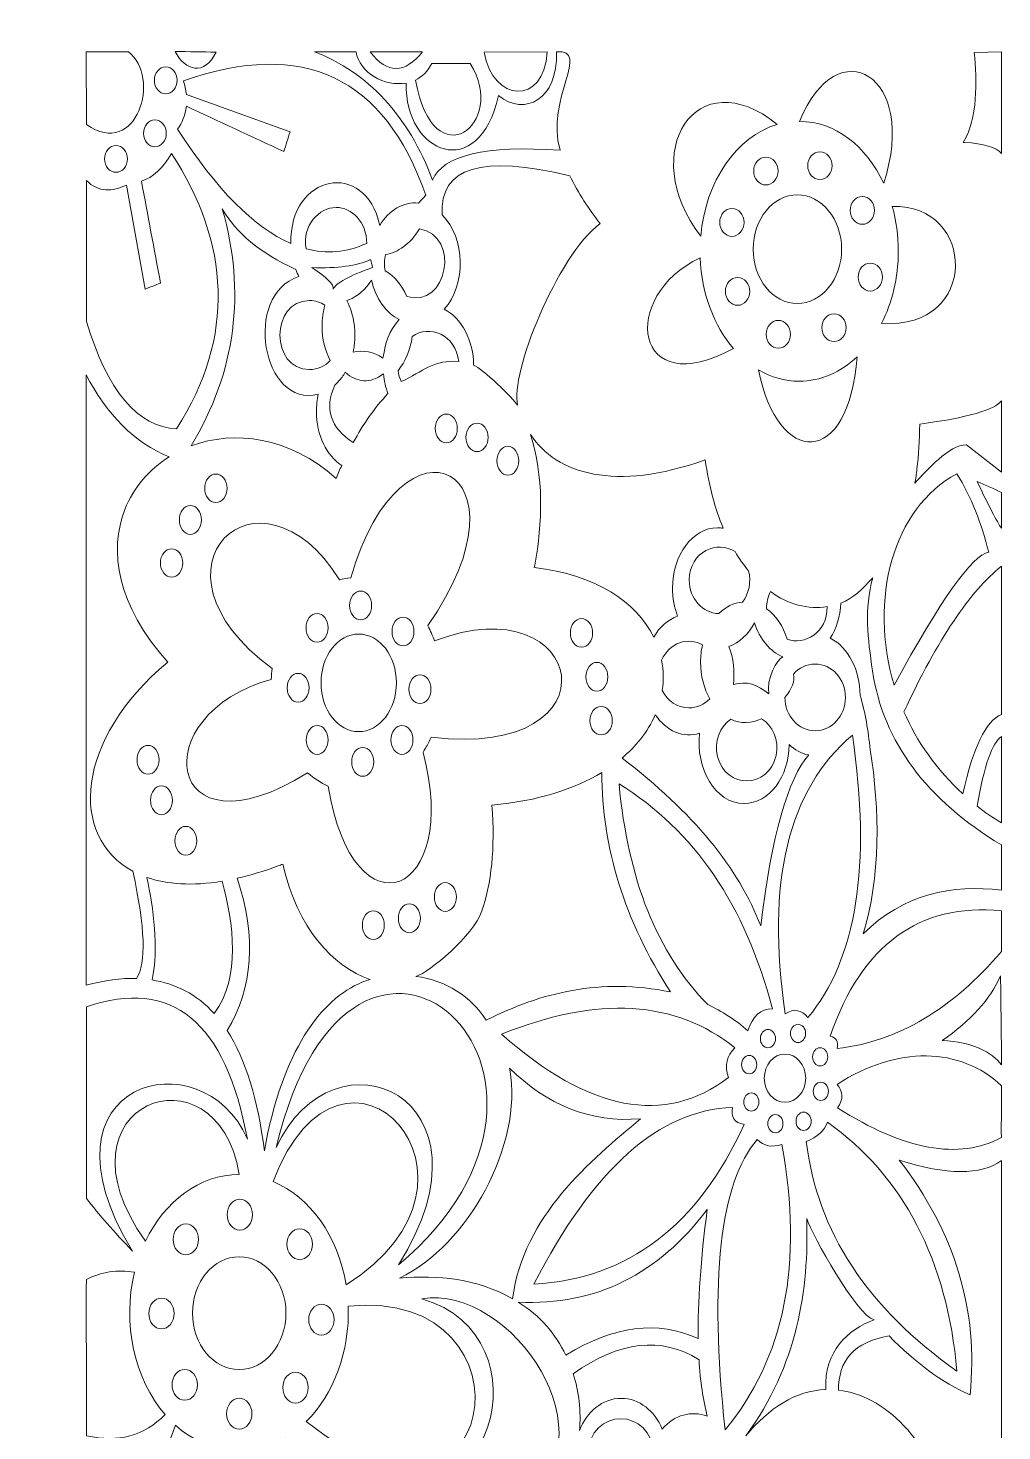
# Model space of a CAD drawing. Header units: centimetres. Extents: x -69 to 20, y -245 to -24.
# Drawn here: x -69.3 to 20.3, y -153.1 to -24.1 of the extents above; entities that cross this region are included whole.
import ezdxf

# ---------------------------------------------------------------- set-up
doc = ezdxf.new("R2010")
doc.units = ezdxf.units.CM
doc.header["$MEASUREMENT"] = 0
doc.layers.add('layer 1', color=7, linetype='Continuous')

msp = doc.modelspace()

# ---------------------------------------------------------------- linework, layer by layer
at = {"layer": 'layer 1', "color": 242, "lineweight": 9}
for centre, major_axis, ratio in [((-56.61058, -28.91198), (0, 1.23497), 0.84887892), ((-57.61128, -33.79011), (0, 1.23497), 0.84887892), ((-61.18517, -36.13655), (0, 1.23497), 0.84887892), ((-1.448, -37.25706), (0, 1.28081), 0.873252083), ((3.51727, -36.76213), (0, 1.28081), 0.873252083), ((1.44784, -44.44024), (0, 4.99839), 0.813423923), ((7.41891, -40.8742), (0, 1.28081), 0.873252083), ((-4.57243, -41.98055), (0, 1.28081), 0.873252083), ((8.14721, -47.0086), (0, 1.28081), 0.873252083), ((-4.05169, -48.32352), (0, 1.28081), 0.873252083), ((-0.30633, -52.26666), (0, 1.28081), 0.873252083), ((4.81782, -51.65996), (0, 1.28081), 0.873252083), ((-25.16527, -63.90018), (0, 1.32786), 0.760893468), ((-54.34555, -69.33809), (0, 1.32786), 0.760900999), ((-38.69906, -77.20603), (0, 1.32786), 0.760893468), ((-42.70401, -79.26544), (0, 1.32786), 0.760893468), ((-34.80366, -79.60371), (0, 1.32786), 0.760900999), ((-38.87707, -84.32396), (0, 4.48943), 0.771712667), ((-44.44476, -84.77764), (0, 1.32786), 0.760900999), ((-33.24551, -84.90383), (0, 1.32786), 0.760893468), ((-42.69183, -89.57299), (0, 1.32786), 0.760900999), ((-34.90105, -89.57299), (0, 1.32786), 0.760893468), ((-58.23689, -91.39996), (0, 1.32786), 0.760893468), ((-38.50429, -91.59208), (0, 1.32786), 0.760893468), ((-57.00741, -95.1255), (0, 1.32786), 0.760893468), ((-54.76755, -98.85103), (0, 1.32786), 0.760900999), ((-30.90827, -104.0193), (0, 1.32786), 0.760893468), ((-37.53044, -106.6091), (0, 1.32786), 0.760893468), ((-34.21935, -105.97813), (0, 1.32786), 0.760900999), ((1.50772, -116.56604), (0, 0.8396), 0.82995474), ((-1.25516, -117.04129), (0, 0.8396), 0.82995474), ((-2.97895, -119.4333), (0, 0.8396), 0.82995474), ((0.30961, -120.68479), (0, 2.21782), 0.859907477), ((3.53709, -118.72049), (0, 0.8396), 0.82995474), ((3.61044, -121.88881), (0, 0.8396), 0.82995474), ((-2.78575, -122.87476), (0, 0.8396), 0.82995474), ((2.02117, -124.64525), (0, 0.8396), 0.82995474), ((-0.57055, -124.86703), (0, 0.8396), 0.82995474), ((-49.80093, -133.2359), (0, 1.41967), 0.823156086), ((-54.76755, -135.50739), (0, 1.41968), 0.823157331), ((-44.29868, -135.94906), (0, 1.41967), 0.823163129), ((-49.85638, -142.29325), (0, 5.18498), 0.828178701), ((-57.0074, -142.32183), (0, 1.41967), 0.823163129), ((-42.30229, -142.8897), (0, 1.41967), 0.823163129), ((-54.86494, -148.88389), (0, 1.41968), 0.823150287), ((-44.68822, -149.13627), (0, 1.41967), 0.823163129), ((-49.85628, -151.53907), (0, 1.41967), 0.823156086)]:
    msp.add_ellipse(centre, major_axis=major_axis, ratio=ratio, dxfattribs=at)
for points, knots in [([(9.38221, -38.37231), (12.63992, -28.42959), (5.0902, -24.1049), (1.65021, -32.69738), (1.65021, -32.69738), (4.93466, -32.69778), (7.77952, -34.94823), (9.38221, -38.37231)], [0, 0, 0, 0, 0.333333333, 0.333333333, 0.333333333, 0.333333333, 1, 1, 1, 1]), ([(-32.7026, -39.48162), (-32.92931, -39.73037), (-33.15644, -39.96927), (-33.38409, -40.19807), (-33.38409, -40.19807), (-34.75757, -40.06284), (-36.09474, -40.84831), (-36.94488, -42.25087), (-36.94488, -42.25087), (-38.26082, -36.15516), (-45.228, -37.51754), (-45.12281, -43.91241), (-45.12281, -43.91241), (-48.48821, -42.46429), (-51.95369, -38.96431), (-55.51947, -33.41301), (-55.51947, -33.41301), (-55.11339, -32.81049), (-54.80719, -32.08906), (-54.71376, -31.2928), (-54.71376, -31.2928), (-51.72792, -32.68497), (-48.74186, -34.0789), (-45.75592, -35.4708), (-45.75592, -35.4708), (-45.56531, -34.8637), (-45.3747, -34.25646), (-45.18409, -33.64922), (-45.18409, -33.64922), (-48.35982, -32.50337), (-51.53554, -31.35752), (-54.71137, -30.21153), (-54.71137, -30.21153), (-54.75746, -29.77889), (-54.85755, -29.35568), (-54.9902, -28.95499), (-54.9902, -28.95499), (-43.95055, -25.08641), (-36.52121, -28.59528), (-32.7026, -39.48162)], [0, 0, 0, 0, 0.090909091, 0.090909091, 0.090909091, 0.090909091, 0.181818182, 0.181818182, 0.181818182, 0.181818182, 0.272727273, 0.272727273, 0.272727273, 0.272727273, 0.363636364, 0.363636364, 0.363636364, 0.363636364, 0.454545455, 0.454545455, 0.454545455, 0.454545455, 0.545454545, 0.545454545, 0.545454545, 0.545454545, 0.636363636, 0.636363636, 0.636363636, 0.636363636, 0.727272727, 0.727272727, 0.727272727, 0.727272727, 0.818181818, 0.818181818, 0.818181818, 0.818181818, 1, 1, 1, 1]), ([(-63.90602, -32.98738), (-59.23612, -36.1983), (-56.99845, -28.5938), (-60.04808, -26.28848), (-60.04808, -26.28848), (-60.04808, -26.28848), (-63.92162, -26.29792), (-63.92162, -26.29792), (-63.92162, -26.29792), (-63.92162, -26.29792), (-63.90602, -32.98738), (-63.90602, -32.98738)], [0, 0, 0, 0, 0.25, 0.25, 0.25, 0.25, 0.5, 0.5, 0.5, 0.5, 1, 1, 1, 1]), ([(-51.98833, -26.31854), (-53.03613, -28.5443), (-54.8475, -28.04739), (-55.75284, -26.2568), (-55.75284, -26.2568), (-54.49807, -26.27724), (-53.2432, -26.29796), (-51.98833, -26.31854)], [0, 0, 0, 0, 0.333333333, 0.333333333, 0.333333333, 0.333333333, 1, 1, 1, 1]), ([(-20.36438, -35.33342), (-21.73776, -30.5924), (-17.47759, -26.0458), (-20.69129, -26.29913), (-20.69129, -26.29913), (-20.56435, -30.68327), (-23.58224, -32.26784), (-26.0282, -30.31278), (-26.0282, -30.31278), (-27.80579, -38.41316), (-34.68328, -35.6845), (-34.51338, -29.1672), (-34.51338, -29.1672), (-36.51216, -29.49023), (-38.77709, -28.2554), (-39.12053, -26.28443), (-39.12053, -26.28443), (-39.12053, -26.28443), (-42.9381, -26.28929), (-42.9381, -26.28929), (-42.9381, -26.28929), (-38.03536, -28.18205), (-34.30935, -32.1349), (-32.08011, -38.09309), (-32.08011, -38.09309), (-31.15652, -35.80206), (-27.25124, -34.88217), (-20.36438, -35.33342)], [0, 0, 0, 0, 0.125, 0.125, 0.125, 0.125, 0.25, 0.25, 0.25, 0.25, 0.375, 0.375, 0.375, 0.375, 0.5, 0.5, 0.5, 0.5, 0.625, 0.625, 0.625, 0.625, 0.75, 0.75, 0.75, 0.75, 1, 1, 1, 1]), ([(-33.02503, -26.2994), (-33.02503, -26.2994), (-37.83102, -26.29886), (-37.83102, -26.29886), (-37.83102, -26.29886), (-36.22656, -28.34236), (-34.62918, -28.30178), (-33.02503, -26.2994)], [0, 0, 0, 0, 0.333333333, 0.333333333, 0.333333333, 0.333333333, 1, 1, 1, 1]), ([(-21.53851, -26.29643), (-21.85803, -31.33433), (-26.55976, -30.9242), (-27.35226, -26.31854), (-27.35226, -26.31854), (-27.35226, -26.31854), (-21.53851, -26.29643), (-21.53851, -26.29643)], [0, 0, 0, 0, 0.333333333, 0.333333333, 0.333333333, 0.333333333, 1, 1, 1, 1]), ([(-0.40601, -32.9592), (-7.81048, -26.95841), (-13.3636, -35.46649), (-7.43675, -43.25839), (-7.43675, -43.25839), (-6.99634, -38.18086), (-4.13576, -34.06757), (-0.40601, -32.9592)], [0, 0, 0, 0, 0.333333333, 0.333333333, 0.333333333, 0.333333333, 1, 1, 1, 1]), ([(20.20639, -35.63987), (20.20639, -35.63987), (20.20629, -26.30156), (20.20629, -26.30156), (20.20629, -26.30156), (20.20629, -26.30156), (17.71174, -26.36142), (17.71174, -26.36142), (17.71174, -26.36142), (17.93907, -28.95297), (18.05487, -32.4334), (16.69544, -34.6221), (16.69544, -34.6221), (16.69544, -34.6221), (16.81967, -34.62816), (16.81967, -34.62816), (16.81967, -34.62816), (18.57967, -34.72241), (19.70885, -35.05986), (20.20639, -35.63987)], [0, 0, 0, 0, 0.166666667, 0.166666667, 0.166666667, 0.166666667, 0.333333333, 0.333333333, 0.333333333, 0.333333333, 0.5, 0.5, 0.5, 0.5, 0.666666667, 0.666666667, 0.666666667, 0.666666667, 1, 1, 1, 1]), ([(-28.61858, -27.35465), (-29.79864, -27.35479), (-30.97777, -27.35303), (-32.15783, -27.3529), (-32.15783, -27.3529), (-32.5148, -28.06314), (-33.04491, -28.60054), (-33.65502, -28.89769), (-33.65502, -28.89769), (-32.00447, -38.0939), (-25.15341, -32.98725), (-28.61858, -27.35465)], [0, 0, 0, 0, 0.25, 0.25, 0.25, 0.25, 0.5, 0.5, 0.5, 0.5, 1, 1, 1, 1]), ([(-63.90133, -51.07969), (-61.96352, -57.50166), (-59.1996, -60.79496), (-55.60989, -60.95944), (-55.60989, -60.95944), (-50.19057, -52.52444), (-50.71526, -43.83085), (-56.08641, -35.64257), (-56.08641, -35.64257), (-56.88057, -37.02153), (-57.80188, -37.86551), (-58.85022, -38.17425), (-58.85022, -38.17425), (-58.263, -41.30293), (-57.67484, -44.43161), (-57.0871, -47.56002), (-57.0871, -47.56002), (-57.56362, -47.74527), (-58.04004, -47.93051), (-58.51666, -48.11576), (-58.51666, -48.11576), (-58.51666, -48.11576), (-60.23203, -38.54474), (-60.23203, -38.54474), (-60.23203, -38.54474), (-61.45631, -39.14807), (-62.83145, -39.24582), (-63.90029, -38.11493), (-63.90029, -38.11493), (-63.90029, -38.11493), (-63.90133, -51.07969), (-63.90133, -51.07969)], [0, 0, 0, 0, 0.111111111, 0.111111111, 0.111111111, 0.111111111, 0.222222222, 0.222222222, 0.222222222, 0.222222222, 0.333333333, 0.333333333, 0.333333333, 0.333333333, 0.444444444, 0.444444444, 0.444444444, 0.444444444, 0.555555556, 0.555555556, 0.555555556, 0.555555556, 0.666666667, 0.666666667, 0.666666667, 0.666666667, 0.777777778, 0.777777778, 0.777777778, 0.777777778, 1, 1, 1, 1]), ([(-28.31123, -55.11006), (-28.32528, -52.86311), (-29.38777, -50.77674), (-31.01803, -49.96794), (-31.01803, -49.96794), (-31.01803, -49.96794), (-31.01959, -49.96713), (-31.01959, -49.96713), (-31.01959, -49.96713), (-28.97784, -47.68689), (-29.05192, -43.41869), (-31.19969, -41.28419), (-31.19969, -41.28419), (-31.45824, -36.9072), (-27.54516, -35.71173), (-19.46326, -37.6951), (-19.46326, -37.6951), (-18.68148, -39.30972), (-17.73915, -40.74504), (-16.68498, -42.07034), (-16.68498, -42.07034), (-20.63999, -45.06447), (-24.99921, -55.95863), (-24.27101, -58.79959), (-24.27101, -58.79959), (-24.63256, -58.17618), (-27.55192, -55.38927), (-28.31092, -55.11033), (-28.31092, -55.11033), (-28.31092, -55.11033), (-28.31123, -55.11019), (-28.31123, -55.11019), (-28.31123, -55.11019), (-28.31123, -55.11019), (-28.31123, -55.11006), (-28.31123, -55.11006)], [0, 0, 0, 0, 0.1, 0.1, 0.1, 0.1, 0.2, 0.2, 0.2, 0.2, 0.3, 0.3, 0.3, 0.3, 0.4, 0.4, 0.4, 0.4, 0.5, 0.5, 0.5, 0.5, 0.6, 0.6, 0.6, 0.6, 0.7, 0.7, 0.7, 0.7, 0.8, 0.8, 0.8, 0.8, 1, 1, 1, 1]), ([(-54.27553, -62.5339), (-50.17028, -55.67496), (-49.21558, -48.4036), (-51.41808, -40.7232), (-51.41808, -40.7232), (-50.17298, -42.94169), (-47.92283, -44.80076), (-44.66929, -46.29701), (-44.66929, -46.29701), (-44.58095, -46.52634), (-44.48086, -46.74678), (-44.37037, -46.95629), (-44.37037, -46.95629), (-44.37037, -46.95629), (-44.36943, -46.95804), (-44.36943, -46.95804), (-44.36943, -46.95804), (-49.58712, -48.62754), (-47.74242, -59.10605), (-42.59101, -57.77805), (-42.59101, -57.77805), (-42.70432, -58.28107), (-42.76518, -58.81416), (-42.76518, -59.36585), (-42.76518, -59.36585), (-42.76518, -61.54659), (-41.81578, -63.4337), (-40.43596, -64.337), (-40.43596, -64.337), (-40.6094, -64.71815), (-40.78065, -65.11183), (-40.94921, -65.51778), (-40.94921, -65.51778), (-45.26129, -61.67737), (-50.31469, -61.05368), (-54.27553, -62.5339)], [0, 0, 0, 0, 0.1, 0.1, 0.1, 0.1, 0.2, 0.2, 0.2, 0.2, 0.3, 0.3, 0.3, 0.3, 0.4, 0.4, 0.4, 0.4, 0.5, 0.5, 0.5, 0.5, 0.6, 0.6, 0.6, 0.6, 0.7, 0.7, 0.7, 0.7, 0.8, 0.8, 0.8, 0.8, 1, 1, 1, 1]), ([(-38.14107, -43.90958), (-38.14107, -41.91556), (-39.51642, -40.60523), (-40.95399, -40.60523), (-40.95399, -40.60523), (-42.51152, -40.60523), (-44.09091, -42.2483), (-43.71406, -44.40033), (-43.71406, -44.40033), (-41.82452, -44.89459), (-39.96662, -44.73092), (-38.14107, -43.90958)], [0, 0, 0, 0, 0.25, 0.25, 0.25, 0.25, 0.5, 0.5, 0.5, 0.5, 1, 1, 1, 1]), ([(9.1864, -51.27963), (18.33517, -51.84521), (17.82036, -40.22004), (10.17554, -40.52434), (10.17554, -40.52434), (10.53085, -41.80258), (10.72521, -43.18626), (10.72521, -44.62562), (10.72521, -44.62562), (10.72521, -47.08788), (10.15838, -49.37702), (9.1864, -51.27963)], [0, 0, 0, 0, 0.25, 0.25, 0.25, 0.25, 0.5, 0.5, 0.5, 0.5, 1, 1, 1, 1]), ([(-36.43819, -46.43278), (-35.60105, -46.90762), (-34.90375, -47.73853), (-34.45397, -48.77949), (-34.45397, -48.77949), (-30.73025, -49.9523), (-29.45852, -43.19246), (-33.2995, -42.57821), (-33.2995, -42.57821), (-34.13445, -43.96392), (-35.25823, -44.75653), (-36.42039, -44.92816), (-36.42039, -44.92816), (-36.53183, -45.41689), (-36.53807, -45.94), (-36.43819, -46.43278)], [0, 0, 0, 0, 0.2, 0.2, 0.2, 0.2, 0.4, 0.4, 0.4, 0.4, 0.6, 0.6, 0.6, 0.6, 1, 1, 1, 1]), ([(-37.59741, -46.13982), (-39.75761, -46.88078), (-40.96488, -47.53952), (-41.21894, -48.11581), (-41.21894, -48.11581), (-41.13957, -47.70421), (-41.79089, -47.04549), (-43.17272, -46.13981), (-43.17272, -46.13981), (-40.8379, -46.2221), (-39.04298, -45.97521), (-37.78807, -45.39886), (-37.78807, -45.39886), (-37.72461, -45.64586), (-37.66101, -45.89284), (-37.59741, -46.13982)], [0, 0, 0, 0, 0.2, 0.2, 0.2, 0.2, 0.4, 0.4, 0.4, 0.4, 0.6, 0.6, 0.6, 0.6, 1, 1, 1, 1]), ([(-7.4843, -45.22976), (-7.35862, -48.54355), (-6.20404, -51.50505), (-4.43281, -53.5716), (-4.43281, -53.5716), (-13.58313, -58.64603), (-14.99053, -48.75967), (-7.4843, -45.22976)], [0, 0, 0, 0, 0.333333333, 0.333333333, 0.333333333, 0.333333333, 1, 1, 1, 1]), ([(-39.3846, -53.92713), (-39.36223, -53.82749), (-39.35172, -53.72638), (-39.33351, -53.62459), (-39.33351, -53.62459), (-39.33351, -53.62459), (-39.33351, -53.62445), (-39.33351, -53.62445), (-39.33351, -53.62445), (-39.06133, -52.1015), (-39.28971, -50.46085), (-39.97411, -49.16494), (-39.97411, -49.16494), (-39.91636, -49.14647), (-39.85768, -49.12625), (-39.80088, -49.10454), (-39.80088, -49.10454), (-39.80088, -49.10454), (-39.80077, -49.10454), (-39.80077, -49.10454), (-39.80077, -49.10454), (-38.96437, -48.78542), (-38.22971, -48.15472), (-37.69815, -47.27798), (-37.69815, -47.27798), (-37.3287, -48.95584), (-36.37826, -50.30621), (-35.15481, -50.91318), (-35.15481, -50.91318), (-36.17173, -52.04649), (-36.333, -52.88751), (-36.65678, -54.46143), (-36.65678, -54.46143), (-37.4883, -53.88061), (-38.46007, -53.69173), (-39.3846, -53.92713)], [0, 0, 0, 0, 0.1, 0.1, 0.1, 0.1, 0.2, 0.2, 0.2, 0.2, 0.3, 0.3, 0.3, 0.3, 0.4, 0.4, 0.4, 0.4, 0.5, 0.5, 0.5, 0.5, 0.6, 0.6, 0.6, 0.6, 0.7, 0.7, 0.7, 0.7, 0.8, 0.8, 0.8, 0.8, 1, 1, 1, 1]), ([(-41.49783, -54.69251), (-41.99765, -55.20511), (-42.6626, -55.51574), (-43.39069, -55.51574), (-43.39069, -55.51574), (-47.03295, -55.51574), (-47.03284, -49.16643), (-43.39069, -49.16643), (-43.39069, -49.16643), (-42.87682, -49.16643), (-42.39604, -49.3212), (-41.98132, -49.593), (-41.98132, -49.593), (-42.15101, -50.1962), (-42.24392, -50.84914), (-42.24392, -51.53053), (-42.24392, -51.53053), (-42.24392, -52.7055), (-41.96831, -53.79581), (-41.49783, -54.69251)], [0, 0, 0, 0, 0.166666667, 0.166666667, 0.166666667, 0.166666667, 0.333333333, 0.333333333, 0.333333333, 0.333333333, 0.5, 0.5, 0.5, 0.5, 0.666666667, 0.666666667, 0.666666667, 0.666666667, 1, 1, 1, 1]), ([(-34.97336, -56.61858), (-32.98758, -55.70786), (-31.93882, -54.54475), (-29.68222, -54.78406), (-29.68222, -54.78406), (-29.9469, -52.24104), (-32.4144, -51.37104), (-33.96205, -52.45972), (-33.96205, -52.45972), (-34.12009, -53.70238), (-34.59048, -54.80374), (-35.26114, -55.61887), (-35.26114, -55.61887), (-35.21401, -55.98357), (-35.11121, -56.29892), (-34.97554, -56.61359), (-34.97554, -56.61359), (-34.97554, -56.61359), (-34.97492, -56.61494), (-34.97492, -56.61494), (-34.97492, -56.61494), (-34.97492, -56.61494), (-34.97336, -56.61858), (-34.97336, -56.61858)], [0, 0, 0, 0, 0.142857143, 0.142857143, 0.142857143, 0.142857143, 0.285714286, 0.285714286, 0.285714286, 0.285714286, 0.428571429, 0.428571429, 0.428571429, 0.428571429, 0.571428571, 0.571428571, 0.571428571, 0.571428571, 0.714285714, 0.714285714, 0.714285714, 0.714285714, 1, 1, 1, 1]), ([(-2.11388, -55.5427), (-0.37188, -64.4849), (6.17392, -64.63847), (6.94509, -54.32728), (6.94509, -54.32728), (5.44624, -55.74938), (3.60467, -56.58744), (1.61473, -56.58744), (1.61473, -56.58744), (0.28641, -56.58744), (-0.97575, -56.21398), (-2.11388, -55.5427)], [0, 0, 0, 0, 0.25, 0.25, 0.25, 0.25, 0.5, 0.5, 0.5, 0.5, 1, 1, 1, 1]), ([(-63.92953, -112.14017), (-63.92963, -93.42324), (-63.92963, -74.70644), (-63.92953, -55.9895), (-63.92953, -55.9895), (-62.09545, -59.56161), (-59.46075, -62.28636), (-56.30656, -63.53697), (-56.30656, -63.53697), (-58.12972, -64.68417), (-59.56802, -66.34626), (-60.36479, -68.36697), (-60.36479, -68.36697), (-61.85334, -72.14158), (-61.10246, -77.16802), (-56.43339, -82.42769), (-56.43339, -82.42769), (-64.95706, -89.54023), (-65.52754, -98.49349), (-59.62951, -101.65479), (-59.62951, -101.65479), (-58.50719, -106.84639), (-58.3941, -110.13146), (-59.29345, -111.51015), (-59.29345, -111.51015), (-60.73425, -111.4724), (-62.23393, -111.68259), (-63.92953, -112.14017)], [0, 0, 0, 0, 0.125, 0.125, 0.125, 0.125, 0.25, 0.25, 0.25, 0.25, 0.375, 0.375, 0.375, 0.375, 0.5, 0.5, 0.5, 0.5, 0.625, 0.625, 0.625, 0.625, 0.75, 0.75, 0.75, 0.75, 1, 1, 1, 1]), ([(-40.11217, -55.76421), (-39.0579, -56.70513), (-37.81302, -56.84023), (-36.60903, -55.90524), (-36.60903, -55.90524), (-36.54337, -56.55171), (-36.40562, -57.17121), (-36.18671, -57.72749), (-36.18671, -57.72749), (-37.41963, -59.00709), (-38.46756, -60.55444), (-39.38075, -62.21828), (-39.38075, -62.21828), (-41.49658, -60.8648), (-42.05852, -59.10497), (-41.06563, -56.93973), (-41.06563, -56.93973), (-40.81998, -56.72037), (-40.60929, -56.47122), (-40.39902, -56.19874), (-40.39902, -56.19874), (-40.39902, -56.19874), (-40.39902, -56.19861), (-40.39902, -56.19861), (-40.39902, -56.19861), (-40.298, -56.06028), (-40.20196, -55.91575), (-40.11217, -55.76421)], [0, 0, 0, 0, 0.125, 0.125, 0.125, 0.125, 0.25, 0.25, 0.25, 0.25, 0.375, 0.375, 0.375, 0.375, 0.5, 0.5, 0.5, 0.5, 0.625, 0.625, 0.625, 0.625, 0.75, 0.75, 0.75, 0.75, 1, 1, 1, 1]), ([(-46.83672, -83.00271), (-59.50018, -73.73949), (-47.96736, -63.05444), (-40.63739, -74.84544), (-40.63739, -74.84544), (-40.30247, -74.7605), (-39.95975, -74.70226), (-39.611, -74.67246), (-39.611, -74.67246), (-34.90978, -58.29792), (-22.39687, -64.59829), (-32.52313, -79.06388), (-32.52313, -79.06388), (-32.52313, -79.06388), (-32.51085, -79.08707), (-32.51085, -79.08707), (-32.51085, -79.08707), (-32.28019, -79.52592), (-32.07949, -79.99065), (-31.90438, -80.47048), (-31.90438, -80.47048), (-17.95764, -75.05252), (-14.66113, -91.44513), (-32.20923, -89.31764), (-32.20923, -89.31764), (-32.36654, -89.67114), (-32.5405, -90.01089), (-32.73018, -90.33595), (-32.73018, -90.33595), (-32.8054, -90.46484), (-32.88333, -90.59184), (-32.96334, -90.71588), (-32.96334, -90.71588), (-29.40109, -103.88259), (-39.33747, -108.07583), (-41.69208, -93.8157), (-41.69208, -93.8157), (-42.36524, -93.51667), (-42.99543, -93.10667), (-43.57006, -92.60177), (-43.57006, -92.60177), (-56.83958, -100.8278), (-58.58991, -87.15132), (-46.91829, -84.00915), (-46.91829, -84.00915), (-46.90456, -83.66954), (-46.8772, -83.33424), (-46.83693, -83.0046), (-46.83693, -83.0046), (-46.83693, -83.0046), (-46.83672, -83.00271), (-46.83672, -83.00271)], [0, 0, 0, 0, 0.071428571, 0.071428571, 0.071428571, 0.071428571, 0.142857143, 0.142857143, 0.142857143, 0.142857143, 0.214285714, 0.214285714, 0.214285714, 0.214285714, 0.285714286, 0.285714286, 0.285714286, 0.285714286, 0.357142857, 0.357142857, 0.357142857, 0.357142857, 0.428571429, 0.428571429, 0.428571429, 0.428571429, 0.5, 0.5, 0.5, 0.5, 0.571428571, 0.571428571, 0.571428571, 0.571428571, 0.642857143, 0.642857143, 0.642857143, 0.642857143, 0.714285714, 0.714285714, 0.714285714, 0.714285714, 0.785714286, 0.785714286, 0.785714286, 0.785714286, 0.857142857, 0.857142857, 0.857142857, 0.857142857, 1, 1, 1, 1]), ([(12.69059, -60.53395), (17.08956, -59.93048), (19.59524, -59.22024), (20.2067, -58.40322), (20.2067, -58.40322), (20.2067, -58.40322), (20.20514, -64.96015), (20.20514, -64.96015), (20.20514, -64.96015), (20.20514, -64.96015), (16.98458, -62.43089), (16.98458, -62.43089), (16.98458, -62.43089), (15.40498, -62.43089), (13.35002, -64.7896), (12.25569, -65.95743), (12.25569, -65.95743), (12.32467, -65.53571), (12.38585, -65.10225), (12.43912, -64.6564), (12.43912, -64.6564), (12.43912, -64.6564), (12.43912, -64.65626), (12.43912, -64.65626), (12.43912, -64.65626), (12.59164, -63.38139), (12.67873, -62.00742), (12.69059, -60.53395)], [0, 0, 0, 0, 0.125, 0.125, 0.125, 0.125, 0.25, 0.25, 0.25, 0.25, 0.375, 0.375, 0.375, 0.375, 0.5, 0.5, 0.5, 0.5, 0.625, 0.625, 0.625, 0.625, 0.75, 0.75, 0.75, 0.75, 1, 1, 1, 1]), ([(-30.82503, -62.25616), (-31.383, -62.25616), (-31.8354, -61.6616), (-31.8354, -60.9283), (-31.8354, -60.9283), (-31.8354, -60.195), (-31.383, -59.60044), (-30.82503, -59.60044), (-30.82503, -59.60044), (-30.26707, -59.60044), (-29.81466, -60.195), (-29.81466, -60.9283), (-29.81466, -60.9283), (-29.81466, -61.6616), (-30.26707, -62.25616), (-30.82503, -62.25616)], [0, 0, 0, 0, 0.2, 0.2, 0.2, 0.2, 0.4, 0.4, 0.4, 0.4, 0.6, 0.6, 0.6, 0.6, 1, 1, 1, 1]), ([(-29.02019, -61.75031), (-29.02019, -61.02729), (-28.56135, -60.44105), (-27.99546, -60.44105), (-27.99546, -60.44105), (-27.42957, -60.44105), (-26.97074, -61.02729), (-26.97074, -61.75031), (-26.97074, -61.75031), (-26.97074, -62.47333), (-27.42957, -63.05957), (-27.99546, -63.05957), (-27.99546, -63.05957), (-28.56135, -63.05957), (-29.02019, -62.47333), (-29.02019, -61.75031)], [0, 0, 0, 0, 0.2, 0.2, 0.2, 0.2, 0.4, 0.4, 0.4, 0.4, 0.6, 0.6, 0.6, 0.6, 1, 1, 1, 1]), ([(-9.55862, -78.18767), (-10.44143, -78.49372), (-11.21021, -79.18104), (-11.76133, -80.11091), (-11.76133, -80.11091), (-13.3456, -76.92385), (-17.05215, -74.34309), (-22.73824, -73.72035), (-22.73824, -73.72035), (-22.7244, -73.64997), (-22.71171, -73.58), (-22.69829, -73.50989), (-22.69829, -73.50989), (-22.69829, -73.50989), (-22.69829, -73.50976), (-22.69829, -73.50976), (-22.69829, -73.50976), (-21.95282, -69.5952), (-21.86219, -65.27577), (-23.08814, -61.49401), (-23.08814, -61.49401), (-20.67193, -65.11911), (-15.33991, -66.76394), (-7.02328, -63.82198), (-7.02328, -63.82198), (-6.69378, -66.22788), (-6.11758, -68.32464), (-5.36306, -70.1055), (-5.36306, -70.1055), (-5.53588, -70.07597), (-5.71202, -70.06074), (-5.89066, -70.06074), (-5.89066, -70.06074), (-8.17609, -70.06074), (-10.02952, -72.54713), (-10.02952, -75.61325), (-10.02952, -75.61325), (-10.02952, -76.5419), (-9.85941, -77.41771), (-9.55872, -78.18741), (-9.55872, -78.18741), (-9.55872, -78.18741), (-9.55862, -78.18767), (-9.55862, -78.18767)], [0, 0, 0, 0, 0.083333333, 0.083333333, 0.083333333, 0.083333333, 0.166666667, 0.166666667, 0.166666667, 0.166666667, 0.25, 0.25, 0.25, 0.25, 0.333333333, 0.333333333, 0.333333333, 0.333333333, 0.416666667, 0.416666667, 0.416666667, 0.416666667, 0.5, 0.5, 0.5, 0.5, 0.583333333, 0.583333333, 0.583333333, 0.583333333, 0.666666667, 0.666666667, 0.666666667, 0.666666667, 0.75, 0.75, 0.75, 0.75, 0.833333333, 0.833333333, 0.833333333, 0.833333333, 1, 1, 1, 1]), ([(-50.97859, -66.42944), (-50.97859, -67.15246), (-51.43743, -67.7387), (-52.00332, -67.7387), (-52.00332, -67.7387), (-52.56921, -67.7387), (-53.02805, -67.15246), (-53.02805, -66.42944), (-53.02805, -66.42944), (-53.02805, -65.70642), (-52.56921, -65.12019), (-52.00332, -65.12019), (-52.00332, -65.12019), (-51.43743, -65.12019), (-50.97859, -65.70642), (-50.97859, -66.42944)], [0, 0, 0, 0, 0.2, 0.2, 0.2, 0.2, 0.4, 0.4, 0.4, 0.4, 0.6, 0.6, 0.6, 0.6, 1, 1, 1, 1]), ([(10.35065, -84.53402), (10.35065, -84.53402), (10.35387, -84.52795), (10.35387, -84.52795), (10.35387, -84.52795), (14.61103, -76.67686), (17.50459, -72.59944), (19.03403, -72.29501), (19.03403, -72.29501), (18.37782, -69.70346), (17.43467, -67.21559), (16.10624, -65.08662), (16.10624, -65.08662), (10.21622, -68.2734), (7.98574, -76.65259), (10.35065, -84.53402)], [0, 0, 0, 0, 0.2, 0.2, 0.2, 0.2, 0.4, 0.4, 0.4, 0.4, 0.6, 0.6, 0.6, 0.6, 1, 1, 1, 1]), ([(20.20764, -70.09984), (19.7847, -69.50959), (19.04433, -68.07346), (17.9708, -65.79713), (17.9708, -65.79713), (18.68642, -66.13432), (19.49223, -66.47366), (20.20795, -66.81085), (20.20795, -66.81085), (20.20795, -66.81085), (20.20764, -70.09984), (20.20764, -70.09984)], [0, 0, 0, 0, 0.25, 0.25, 0.25, 0.25, 0.5, 0.5, 0.5, 0.5, 1, 1, 1, 1]), ([(-57.10094, -73.29822), (-57.10094, -72.5752), (-56.64211, -71.98896), (-56.07621, -71.98896), (-56.07621, -71.98896), (-55.51032, -71.98896), (-55.05149, -72.5752), (-55.05149, -73.29822), (-55.05149, -73.29822), (-55.05149, -74.02124), (-55.51032, -74.60748), (-56.07621, -74.60748), (-56.07621, -74.60748), (-56.64211, -74.60748), (-57.10094, -74.02124), (-57.10094, -73.29822)], [0, 0, 0, 0, 0.2, 0.2, 0.2, 0.2, 0.4, 0.4, 0.4, 0.4, 0.6, 0.6, 0.6, 0.6, 1, 1, 1, 1]), ([(-5.76051, -77.95349), (-5.14696, -77.3476), (-4.40534, -76.96457), (-3.59952, -76.89015), (-3.59952, -76.89015), (-3.01251, -76.1404), (-2.76707, -75.04511), (-3.03456, -74.03017), (-3.03456, -74.03017), (-3.47332, -73.50032), (-3.89147, -72.90602), (-4.28069, -72.25362), (-4.28069, -72.25362), (-5.86018, -71.21212), (-8.48728, -72.1858), (-8.48728, -74.8875), (-8.48728, -74.8875), (-8.48728, -76.56051), (-7.27112, -77.92113), (-5.76051, -77.95349)], [0, 0, 0, 0, 0.166666667, 0.166666667, 0.166666667, 0.166666667, 0.333333333, 0.333333333, 0.333333333, 0.333333333, 0.5, 0.5, 0.5, 0.5, 0.666666667, 0.666666667, 0.666666667, 0.666666667, 1, 1, 1, 1]), ([(8.37143, -74.66114), (7.59068, -77.55024), (7.9128, -80.24641), (8.3527, -83.22678), (8.3527, -83.22678), (9.32114, -89.78722), (13.40142, -95.13467), (20.20743, -99.23029), (20.20743, -99.23029), (20.25071, -100.64781), (20.18839, -102.01396), (20.2066, -103.38186), (20.2066, -103.38186), (15.7065, -102.86172), (11.15657, -103.73146), (7.49975, -107.41399), (7.49975, -107.41399), (9.086, -102.32109), (9.05052, -95.92405), (8.1288, -90.45702), (8.1288, -90.45702), (7.96753, -88.75893), (7.69722, -87.0529), (7.2076, -85.45849), (7.2076, -85.45849), (7.2076, -85.45782), (7.2076, -85.45701), (7.2076, -85.45633), (7.2076, -85.45633), (7.2076, -83.1684), (6.13324, -81.02959), (4.46396, -80.2274), (4.46396, -80.2274), (5.02819, -79.34202), (5.38756, -78.2172), (5.44624, -76.98129), (5.44624, -76.98129), (6.63941, -76.53462), (7.44294, -75.72798), (8.37143, -74.66114)], [0, 0, 0, 0, 0.090909091, 0.090909091, 0.090909091, 0.090909091, 0.181818182, 0.181818182, 0.181818182, 0.181818182, 0.272727273, 0.272727273, 0.272727273, 0.272727273, 0.363636364, 0.363636364, 0.363636364, 0.363636364, 0.454545455, 0.454545455, 0.454545455, 0.454545455, 0.545454545, 0.545454545, 0.545454545, 0.545454545, 0.636363636, 0.636363636, 0.636363636, 0.636363636, 0.727272727, 0.727272727, 0.727272727, 0.727272727, 0.818181818, 0.818181818, 0.818181818, 0.818181818, 1, 1, 1, 1]), ([(11.23981, -86.98643), (14.34957, -80.30425), (17.34332, -75.86644), (20.21045, -73.59739), (20.21045, -73.59739), (20.21045, -73.59739), (20.20629, -87.22506), (20.20629, -87.22506), (20.20629, -87.22506), (18.77964, -87.83271), (17.5822, -90.28202), (16.65715, -94.52999), (16.65715, -94.52999), (14.24625, -92.33172), (12.42424, -89.70255), (11.23981, -86.98643)], [0, 0, 0, 0, 0.2, 0.2, 0.2, 0.2, 0.4, 0.4, 0.4, 0.4, 0.6, 0.6, 0.6, 0.6, 1, 1, 1, 1]), ([(4.18274, -77.31322), (2.43262, -77.58569), (0.59781, -77.12716), (-1.03339, -75.9224), (-1.03339, -75.9224), (-1.27144, -76.39656), (-1.39556, -76.95109), (-1.37684, -77.51734), (-1.37684, -77.51734), (-0.52649, -78.12121), (0.14792, -79.10959), (0.51749, -80.31153), (0.51749, -80.31153), (2.05494, -80.88034), (4.24204, -79.76307), (4.18274, -77.31322)], [0, 0, 0, 0, 0.2, 0.2, 0.2, 0.2, 0.4, 0.4, 0.4, 0.4, 0.6, 0.6, 0.6, 0.6, 1, 1, 1, 1]), ([(-17.37178, -79.72936), (-17.37178, -80.45239), (-17.83061, -81.03862), (-18.3965, -81.03862), (-18.3965, -81.03862), (-18.96239, -81.03862), (-19.42123, -80.45239), (-19.42123, -79.72936), (-19.42123, -79.72936), (-19.42123, -79.00634), (-18.96239, -78.42011), (-18.3965, -78.42011), (-18.3965, -78.42011), (-17.83061, -78.42011), (-17.37178, -79.00634), (-17.37178, -79.72936)], [0, 0, 0, 0, 0.2, 0.2, 0.2, 0.2, 0.4, 0.4, 0.4, 0.4, 0.6, 0.6, 0.6, 0.6, 1, 1, 1, 1]), ([(-4.85189, -80.98955), (-4.85189, -80.98955), (-4.85179, -80.98955), (-4.85179, -80.98955), (-4.85179, -80.98955), (-3.88772, -80.65546), (-3.05277, -79.85731), (-2.49687, -78.78966), (-2.49687, -78.78966), (-2.01993, -80.2967), (-1.05982, -81.46371), (0.1216, -81.94072), (0.1216, -81.94072), (-0.44315, -82.07446), (-1.44457, -84.08573), (-1.16521, -85.33621), (-1.16521, -85.33621), (-2.14728, -84.50584), (-3.27927, -84.10973), (-4.43697, -84.47699), (-4.43697, -84.47699), (-4.43697, -84.47699), (-4.43697, -84.47699), (-4.43697, -84.47699), (-4.43697, -84.47699), (-4.43697, -84.47699), (-4.43686, -84.47631), (-4.43686, -84.47631), (-4.43686, -84.47631), (-4.29141, -83.29473), (-4.43478, -82.0568), (-4.85179, -80.98955)], [0, 0, 0, 0, 0.111111111, 0.111111111, 0.111111111, 0.111111111, 0.222222222, 0.222222222, 0.222222222, 0.222222222, 0.333333333, 0.333333333, 0.333333333, 0.333333333, 0.444444444, 0.444444444, 0.444444444, 0.444444444, 0.555555556, 0.555555556, 0.555555556, 0.555555556, 0.666666667, 0.666666667, 0.666666667, 0.666666667, 0.777777778, 0.777777778, 0.777777778, 0.777777778, 1, 1, 1, 1]), ([(-11.03354, -82.24514), (-10.31522, -80.58036), (-8.55907, -80.10714), (-7.27288, -80.82169), (-7.27288, -80.82169), (-7.27288, -80.82169), (-7.27809, -80.84623), (-7.27809, -80.84623), (-7.27809, -80.84623), (-7.3891, -81.34736), (-7.44882, -81.87829), (-7.44882, -82.42769), (-7.44882, -82.42769), (-7.44882, -83.6899), (-7.13461, -84.85422), (-6.60524, -85.78746), (-6.60524, -85.78746), (-7.10392, -86.30962), (-7.77822, -86.62996), (-8.52006, -86.62996), (-8.52006, -86.62996), (-9.57891, -86.62996), (-10.4998, -85.97715), (-10.96966, -85.01681), (-10.96966, -85.01681), (-10.83544, -84.09989), (-10.85636, -83.1529), (-11.03354, -82.24514)], [0, 0, 0, 0, 0.125, 0.125, 0.125, 0.125, 0.25, 0.25, 0.25, 0.25, 0.375, 0.375, 0.375, 0.375, 0.5, 0.5, 0.5, 0.5, 0.625, 0.625, 0.625, 0.625, 0.75, 0.75, 0.75, 0.75, 1, 1, 1, 1]), ([(-16.98224, -85.09595), (-17.5402, -85.09595), (-17.9926, -84.50139), (-17.9926, -83.76809), (-17.9926, -83.76809), (-17.9926, -83.0348), (-17.5402, -82.44023), (-16.98224, -82.44023), (-16.98224, -82.44023), (-16.42427, -82.44023), (-15.97187, -83.0348), (-15.97187, -83.76809), (-15.97187, -83.76809), (-15.97187, -84.50139), (-16.42427, -85.09595), (-16.98224, -85.09595)], [0, 0, 0, 0, 0.2, 0.2, 0.2, 0.2, 0.4, 0.4, 0.4, 0.4, 0.6, 0.6, 0.6, 0.6, 1, 1, 1, 1]), ([(0.29754, -85.66099), (0.29754, -85.6618), (0.29754, -85.66019), (0.29754, -85.66099), (0.29754, -85.66099), (0.29754, -87.35422), (1.54315, -88.72752), (3.07904, -88.72752), (3.07904, -88.72752), (4.61472, -88.72752), (5.86033, -87.35422), (5.86033, -85.66099), (5.86033, -85.66099), (5.86033, -83.96749), (4.61472, -82.5942), (3.07904, -82.5942), (3.07904, -82.5942), (2.29715, -82.5942), (1.58945, -82.95175), (1.084, -83.52487), (1.084, -83.52487), (1.24683, -84.14681), (0.98475, -84.85894), (0.29754, -85.66099)], [0, 0, 0, 0, 0.142857143, 0.142857143, 0.142857143, 0.142857143, 0.285714286, 0.285714286, 0.285714286, 0.285714286, 0.428571429, 0.428571429, 0.428571429, 0.428571429, 0.571428571, 0.571428571, 0.571428571, 0.571428571, 0.714285714, 0.714285714, 0.714285714, 0.714285714, 1, 1, 1, 1]), ([(-17.61742, -87.80628), (-17.61742, -87.08326), (-17.15859, -86.49703), (-16.5927, -86.49703), (-16.5927, -86.49703), (-16.0268, -86.49703), (-15.56797, -87.08326), (-15.56797, -87.80628), (-15.56797, -87.80628), (-15.56797, -88.5293), (-16.0268, -89.11554), (-16.5927, -89.11554), (-16.5927, -89.11554), (-17.15859, -89.11554), (-17.61742, -88.5293), (-17.61742, -87.80628)], [0, 0, 0, 0, 0.2, 0.2, 0.2, 0.2, 0.4, 0.4, 0.4, 0.4, 0.6, 0.6, 0.6, 0.6, 1, 1, 1, 1]), ([(-14.67059, -91.23831), (-13.43882, -90.19829), (-12.35261, -88.93056), (-11.61306, -87.25243), (-11.61306, -87.25243), (-11.61306, -87.25243), (-11.61296, -87.25257), (-11.61296, -87.25257), (-11.61296, -87.25257), (-10.6104, -88.76406), (-9.02571, -89.44248), (-7.54059, -88.95955), (-7.54059, -88.95955), (-7.93252, -92.13353), (-6.11623, -95.42561), (-3.45604, -95.42561), (-3.45604, -95.42561), (-1.12848, -95.42561), (0.6774, -92.93181), (0.68188, -89.99296), (0.68188, -89.99296), (0.68188, -89.99296), (0.68188, -89.99296), (0.68188, -89.99296), (0.68188, -89.99296), (1.20397, -90.49207), (1.80378, -90.8325), (2.49057, -90.95532), (2.49057, -90.95532), (2.49057, -90.95532), (2.49067, -90.95532), (2.49067, -90.95532), (2.49067, -90.95532), (0.57877, -93.1029), (-0.89376, -98.34586), (-1.92639, -106.68473), (-1.92639, -106.68473), (-3.91186, -101.37315), (-8.16017, -96.22416), (-14.67059, -91.23831)], [0, 0, 0, 0, 0.090909091, 0.090909091, 0.090909091, 0.090909091, 0.181818182, 0.181818182, 0.181818182, 0.181818182, 0.272727273, 0.272727273, 0.272727273, 0.272727273, 0.363636364, 0.363636364, 0.363636364, 0.363636364, 0.454545455, 0.454545455, 0.454545455, 0.454545455, 0.545454545, 0.545454545, 0.545454545, 0.545454545, 0.636363636, 0.636363636, 0.636363636, 0.636363636, 0.727272727, 0.727272727, 0.727272727, 0.727272727, 0.818181818, 0.818181818, 0.818181818, 0.818181818, 1, 1, 1, 1]), ([(-1.84014, -87.61969), (-0.8433, -88.24755), (-0.20853, -89.60899), (-0.51338, -91.0052), (-0.51338, -91.0052), (-1.18633, -94.08535), (-5.15019, -94.11851), (-5.89972, -91.09459), (-5.89972, -91.09459), (-6.23827, -89.72925), (-5.64408, -88.32993), (-4.67231, -87.67079), (-4.67231, -87.67079), (-3.78409, -88.1246), (-2.72222, -88.06824), (-1.84014, -87.61969)], [0, 0, 0, 0, 0.2, 0.2, 0.2, 0.2, 0.4, 0.4, 0.4, 0.4, 0.6, 0.6, 0.6, 0.6, 1, 1, 1, 1]), ([(6.50377, -89.12783), (0.5968, -94.11799), (-1.45911, -102.66048), (0.33572, -114.75518), (0.33572, -114.75518), (1.14087, -114.26358), (1.83301, -114.38146), (2.4123, -115.10859), (2.4123, -115.10859), (6.89538, -109.76513), (8.25913, -101.1049), (6.50377, -89.12783)], [0, 0, 0, 0, 0.25, 0.25, 0.25, 0.25, 0.5, 0.5, 0.5, 0.5, 1, 1, 1, 1]), ([(17.97528, -95.678), (18.6732, -96.21837), (19.4168, -96.73217), (20.20514, -97.20823), (20.20514, -97.20823), (20.20514, -97.20823), (20.20847, -89.27368), (20.20847, -89.27368), (20.20847, -89.27368), (19.36239, -89.78911), (18.61785, -91.92375), (17.97528, -95.678)], [0, 0, 0, 0, 0.25, 0.25, 0.25, 0.25, 0.5, 0.5, 0.5, 0.5, 1, 1, 1, 1]), ([(-27.55525, -105.30591), (-27.55525, -105.30591), (-27.55525, -105.30578), (-27.55525, -105.30578), (-27.55525, -105.30578), (-26.6946, -102.78986), (-26.31006, -99.55117), (-26.63946, -95.56421), (-26.63946, -95.56421), (-22.39105, -95.18657), (-19.02805, -94.08373), (-16.51893, -92.56038), (-16.51893, -92.56038), (-16.53464, -99.46326), (-14.43556, -106.19574), (-10.21763, -112.75604), (-10.21763, -112.75604), (-16.64857, -111.43842), (-22.17287, -112.81792), (-27.16457, -115.36053), (-27.16457, -115.36053), (-28.53264, -113.17426), (-30.814, -111.70443), (-33.61371, -111.32099), (-33.61371, -111.32099), (-32.36405, -110.91666), (-28.34026, -107.60031), (-27.55525, -105.30591)], [0, 0, 0, 0, 0.125, 0.125, 0.125, 0.125, 0.25, 0.25, 0.25, 0.25, 0.375, 0.375, 0.375, 0.375, 0.5, 0.5, 0.5, 0.5, 0.625, 0.625, 0.625, 0.625, 0.75, 0.75, 0.75, 0.75, 1, 1, 1, 1]), ([(-6.78856, -113.91173), (-11.46272, -109.18838), (-14.12208, -102.38014), (-14.94777, -93.61738), (-14.94777, -93.61738), (-8.02918, -97.88854), (-3.32974, -104.78172), (-0.84944, -114.29679), (-0.84944, -114.29679), (-1.92639, -114.29679), (-2.67707, -114.97332), (-3.10115, -116.32667), (-3.10115, -116.32667), (-4.23242, -115.3066), (-5.49686, -114.52868), (-6.78856, -113.91173)], [0, 0, 0, 0, 0.2, 0.2, 0.2, 0.2, 0.4, 0.4, 0.4, 0.4, 0.6, 0.6, 0.6, 0.6, 1, 1, 1, 1]), ([(-35.2036, -137.8452), (-25.51121, -122.32503), (-41.20879, -115.55858), (-46.46289, -127.06133), (-46.46289, -127.06133), (-39.51174, -97.7548), (-14.31737, -120.25268), (-35.2036, -137.8452)], [0, 0, 0, 0, 0.333333333, 0.333333333, 0.333333333, 0.333333333, 1, 1, 1, 1]), ([(-37.8383, -111.60129), (-37.8383, -111.60129), (-37.8384, -111.60129), (-37.8384, -111.60129), (-37.8384, -111.60129), (-38.08447, -111.67679), (-38.33001, -111.7651), (-38.57451, -111.86662), (-38.57451, -111.86662), (-38.57451, -111.86662), (-38.57483, -111.86675), (-38.57483, -111.86675), (-38.57483, -111.86675), (-42.34266, -113.43028), (-45.88306, -118.11805), (-47.55015, -127.36414), (-47.55015, -127.36414), (-48.13779, -122.6029), (-49.27748, -118.91309), (-50.96861, -116.29633), (-50.96861, -116.29633), (-48.57363, -112.37355), (-48.26441, -107.70763), (-50.03742, -102.29763), (-50.03742, -102.29763), (-48.85475, -102.02852), (-47.59957, -101.65183), (-46.27364, -101.15744), (-46.27364, -101.15744), (-46.27364, -101.15744), (-46.27333, -101.1573), (-46.27333, -101.1573), (-46.27333, -101.1573), (-46.27333, -101.1573), (-46.27322, -101.1573), (-46.27322, -101.1573), (-46.27322, -101.1573), (-46.27322, -101.1573), (-46.27312, -101.15717), (-46.27312, -101.15717), (-46.27312, -101.15717), (-46.27312, -101.15717), (-46.27229, -101.1569), (-46.27229, -101.1569), (-46.27229, -101.1569), (-46.27229, -101.1569), (-46.26573, -101.15487), (-46.26573, -101.15487), (-46.26573, -101.15487), (-46.13297, -101.10526), (-45.99948, -101.05403), (-45.86527, -101.00212), (-45.86527, -101.00212), (-45.86527, -101.00212), (-45.86527, -101.00212), (-45.86527, -101.00212), (-45.86527, -101.00212), (-44.50177, -106.84248), (-41.27091, -110.45207), (-37.8384, -111.60129), (-37.8384, -111.60129), (-37.8384, -111.60129), (-37.8383, -111.60129), (-37.8383, -111.60129), (-37.8383, -111.60129), (-37.8383, -111.60129), (-37.83653, -111.60196), (-37.83653, -111.60196)], [0, 0, 0, 0, 0.055555556, 0.055555556, 0.055555556, 0.055555556, 0.111111111, 0.111111111, 0.111111111, 0.111111111, 0.166666667, 0.166666667, 0.166666667, 0.166666667, 0.222222222, 0.222222222, 0.222222222, 0.222222222, 0.277777778, 0.277777778, 0.277777778, 0.277777778, 0.333333333, 0.333333333, 0.333333333, 0.333333333, 0.388888889, 0.388888889, 0.388888889, 0.388888889, 0.444444444, 0.444444444, 0.444444444, 0.444444444, 0.5, 0.5, 0.5, 0.5, 0.555555556, 0.555555556, 0.555555556, 0.555555556, 0.611111111, 0.611111111, 0.611111111, 0.611111111, 0.666666667, 0.666666667, 0.666666667, 0.666666667, 0.722222222, 0.722222222, 0.722222222, 0.722222222, 0.777777778, 0.777777778, 0.777777778, 0.777777778, 0.833333333, 0.833333333, 0.833333333, 0.833333333, 0.888888889, 0.888888889, 0.888888889, 0.888888889, 1, 1, 1, 1]), ([(-57.87221, -111.64834), (-57.22621, -108.64936), (-57.74882, -105.13482), (-58.34821, -102.21336), (-58.34821, -102.21336), (-56.5029, -102.85296), (-54.18231, -103.0231), (-51.41818, -102.56902), (-51.41818, -102.56902), (-50.39064, -106.41617), (-49.69282, -111.44153), (-52.14898, -114.74278), (-52.14898, -114.74278), (-52.14898, -114.74278), (-52.14992, -114.74183), (-52.14992, -114.74183), (-52.14992, -114.74183), (-52.14992, -114.74183), (-52.14992, -114.7417), (-52.14992, -114.7417), (-52.14992, -114.7417), (-53.77477, -112.93198), (-55.76377, -111.98769), (-57.87221, -111.64834)], [0, 0, 0, 0, 0.142857143, 0.142857143, 0.142857143, 0.142857143, 0.285714286, 0.285714286, 0.285714286, 0.285714286, 0.428571429, 0.428571429, 0.428571429, 0.428571429, 0.571428571, 0.571428571, 0.571428571, 0.571428571, 0.714285714, 0.714285714, 0.714285714, 0.714285714, 1, 1, 1, 1]), ([(20.2091, -109.02929), (20.17663, -107.78299), (20.24478, -106.53306), (20.21211, -105.28677), (20.21211, -105.28677), (12.6163, -104.5687), (7.36751, -108.41288), (4.46615, -116.81944), (4.46615, -116.81944), (5.03652, -116.94631), (5.24856, -117.32651), (5.10186, -117.96003), (5.10186, -117.96003), (10.72531, -117.3052), (15.69391, -114.3309), (20.2091, -109.02929)], [0, 0, 0, 0, 0.2, 0.2, 0.2, 0.2, 0.4, 0.4, 0.4, 0.4, 0.6, 0.6, 0.6, 0.6, 1, 1, 1, 1]), ([(-63.903, -131.7437), (-62.75893, -133.21811), (-61.35102, -134.8291), (-59.68008, -136.57639), (-59.68008, -136.57639), (-69.26832, -120.84482), (-53.15279, -116.78493), (-49.10633, -126.30012), (-49.10633, -126.30012), (-51.0971, -115.47405), (-56.02502, -111.41443), (-63.88999, -114.12084), (-63.88999, -114.12084), (-63.88999, -119.99517), (-63.903, -125.86937), (-63.903, -131.7437)], [0, 0, 0, 0, 0.2, 0.2, 0.2, 0.2, 0.4, 0.4, 0.4, 0.4, 0.6, 0.6, 0.6, 0.6, 1, 1, 1, 1]), ([(20.12666, -111.26745), (19.18141, -113.42185), (17.38836, -115.40737), (14.74766, -117.22384), (14.74766, -117.22384), (17.61815, -117.31065), (19.28835, -118.32917), (20.22456, -119.44169), (20.22456, -119.44169), (20.19193, -116.71695), (20.15937, -113.99211), (20.12666, -111.26745)], [0, 0, 0, 0, 0.25, 0.25, 0.25, 0.25, 0.5, 0.5, 0.5, 0.5, 1, 1, 1, 1]), ([(-46.73975, -130.18799), (-40.34898, -113.28279), (-24.54298, -130.01663), (-40.03705, -139.68364), (-40.03705, -139.68364), (-40.76682, -135.21011), (-43.3574, -131.59472), (-46.73975, -130.18799)], [0, 0, 0, 0, 0.333333333, 0.333333333, 0.333333333, 0.333333333, 1, 1, 1, 1]), ([(-4.87385, -120.62142), (-10.75814, -125.07823), (-17.71845, -123.74754), (-25.75436, -116.62934), (-25.75436, -116.62934), (-16.87091, -113.08096), (-9.71489, -113.50349), (-4.28694, -117.89667), (-4.28694, -117.89667), (-5.06955, -118.59356), (-5.26515, -119.50199), (-4.87385, -120.62142)], [0, 0, 0, 0, 0.25, 0.25, 0.25, 0.25, 0.5, 0.5, 0.5, 0.5, 1, 1, 1, 1]), ([(-58.48024, -135.67497), (-56.71691, -132.00593), (-53.49947, -129.5345), (-49.85638, -129.5345), (-49.85638, -129.5345), (-51.91728, -117.21326), (-67.52288, -123.01761), (-58.48024, -135.67497)], [0, 0, 0, 0, 0.333333333, 0.333333333, 0.333333333, 0.333333333, 1, 1, 1, 1]), ([(5.15076, -123.40954), (11.24699, -127.31709), (16.31994, -128.22929), (20.19931, -126.1382), (20.19931, -126.1382), (20.17809, -124.59449), (20.22533, -123.00116), (20.20108, -121.38559), (20.20108, -121.38559), (16.48465, -117.79488), (10.53668, -117.68823), (5.10186, -121.25508), (5.10186, -121.25508), (5.67243, -121.90803), (5.68856, -122.62609), (5.15076, -123.40954)], [0, 0, 0, 0, 0.2, 0.2, 0.2, 0.2, 0.4, 0.4, 0.4, 0.4, 0.6, 0.6, 0.6, 0.6, 1, 1, 1, 1]), ([(-35.13005, -139.0675), (-28.81064, -136.09292), (-23.76786, -126.76877), (-24.97414, -119.89851), (-24.97414, -119.89851), (-24.98277, -119.84916), (-24.99047, -119.79982), (-24.99984, -119.75061), (-24.99984, -119.75061), (-21.61197, -123.1217), (-17.58694, -124.80899), (-12.97614, -124.41707), (-12.97614, -124.41707), (-17.51473, -128.22511), (-23.77941, -133.35792), (-24.72828, -140.96984), (-24.72828, -140.96984), (-28.0067, -139.08772), (-31.59381, -138.78303), (-35.13005, -139.0675)], [0, 0, 0, 0, 0.166666667, 0.166666667, 0.166666667, 0.166666667, 0.333333333, 0.333333333, 0.333333333, 0.333333333, 0.5, 0.5, 0.5, 0.5, 0.666666667, 0.666666667, 0.666666667, 0.666666667, 1, 1, 1, 1]), ([(-3.45563, -124.93047), (-4.34406, -124.77178), (-4.69448, -124.2542), (-4.50699, -123.37786), (-4.50699, -123.37786), (-11.23091, -123.57847), (-17.31913, -128.9963), (-22.77143, -139.63133), (-22.77143, -139.63133), (-14.08358, -139.12426), (-7.64484, -134.22402), (-3.45563, -124.93047)], [0, 0, 0, 0, 0.25, 0.25, 0.25, 0.25, 0.5, 0.5, 0.5, 0.5, 1, 1, 1, 1]), ([(16.10447, -147.61549), (15.2536, -137.48496), (11.13035, -129.59558), (4.22175, -124.7401), (4.22175, -124.7401), (3.96081, -125.5005), (3.30887, -126.09182), (2.26584, -126.51449), (2.26584, -126.51449), (3.26008, -134.77301), (7.87295, -141.80681), (16.10447, -147.61549)], [0, 0, 0, 0, 0.25, 0.25, 0.25, 0.25, 0.5, 0.5, 0.5, 0.5, 1, 1, 1, 1]), ([(0.0162, -126.76796), (2.01686, -137.70229), (0.27694, -146.45372), (-5.20356, -153.02225), (-5.20356, -153.02225), (-6.66683, -139.16659), (-5.67675, -130.2674), (-2.23322, -126.32439), (-2.23322, -126.32439), (-1.61385, -126.93675), (-0.86401, -127.08479), (0.0162, -126.76796)], [0, 0, 0, 0, 0.25, 0.25, 0.25, 0.25, 0.5, 0.5, 0.5, 0.5, 1, 1, 1, 1]), ([(20.20608, -159.2002), (20.20608, -148.89993), (20.20805, -138.55531), (20.20805, -128.25491), (20.20805, -128.25491), (18.2847, -129.6278), (15.21708, -129.62591), (10.81604, -128.21082), (10.81604, -128.21082), (15.95038, -134.86429), (18.11834, -142.06689), (17.3198, -149.81861), (17.3198, -149.81861), (14.75024, -148.66238), (12.25007, -146.84322), (9.88381, -144.36924), (9.88381, -144.36924), (8.28955, -144.66005), (7.10501, -145.22967), (6.3302, -146.07744), (6.3302, -146.07744), (5.56724, -146.91225), (5.2058, -148.07941), (5.23233, -149.37437), (5.23233, -149.37437), (9.32592, -149.86229), (13.56976, -153.51476), (16.00865, -161.70439), (16.00865, -161.70439), (17.9605, -158.50075), (19.29528, -157.68265), (20.20608, -159.2002)], [0, 0, 0, 0, 0.111111111, 0.111111111, 0.111111111, 0.111111111, 0.222222222, 0.222222222, 0.222222222, 0.222222222, 0.333333333, 0.333333333, 0.333333333, 0.333333333, 0.444444444, 0.444444444, 0.444444444, 0.444444444, 0.555555556, 0.555555556, 0.555555556, 0.555555556, 0.666666667, 0.666666667, 0.666666667, 0.666666667, 0.777777778, 0.777777778, 0.777777778, 0.777777778, 1, 1, 1, 1]), ([(-24.22128, -141.27386), (-17.00211, -141.63289), (-11.28959, -138.64807), (-6.84017, -132.7732), (-6.84017, -132.7732), (-7.43956, -137.35068), (-7.71413, -141.30528), (-7.6643, -144.63673), (-7.6643, -144.63673), (-11.37304, -142.93473), (-15.43271, -143.43587), (-19.84354, -146.14417), (-19.84354, -146.14417), (-20.792, -144.21109), (-22.15841, -142.55049), (-24.22128, -141.27386)], [0, 0, 0, 0, 0.2, 0.2, 0.2, 0.2, 0.4, 0.4, 0.4, 0.4, 0.6, 0.6, 0.6, 0.6, 1, 1, 1, 1]), ([(-3.29103, -153.55938), (1.46553, -147.10855), (2.52105, -140.07583), (2.30423, -133.59696), (2.30423, -133.59696), (2.81893, -135.10495), (6.86498, -142.46852), (8.49742, -142.89645), (8.49742, -142.89645), (6.10265, -143.80231), (3.8859, -145.79539), (4.05539, -149.32031), (4.05539, -149.32031), (4.05539, -149.32031), (4.05362, -149.32031), (4.05362, -149.32031), (4.05362, -149.32031), (1.29396, -149.39514), (-1.183, -151.05277), (-3.29103, -153.55938)], [0, 0, 0, 0, 0.166666667, 0.166666667, 0.166666667, 0.166666667, 0.333333333, 0.333333333, 0.333333333, 0.333333333, 0.5, 0.5, 0.5, 0.5, 0.666666667, 0.666666667, 0.666666667, 0.666666667, 1, 1, 1, 1]), ([(-56.68133, -151.62415), (-58.61769, -153.585), (-60.95336, -154.2277), (-63.90674, -153.56248), (-63.90674, -153.56248), (-63.85368, -148.77091), (-63.95981, -143.9819), (-63.90654, -139.19032), (-63.90654, -139.19032), (-62.55605, -138.50287), (-61.04679, -138.27893), (-59.49238, -138.52134), (-59.49238, -138.52134), (-60.62635, -143.17957), (-59.50476, -148.34501), (-56.68133, -151.62415)], [0, 0, 0, 0, 0.2, 0.2, 0.2, 0.2, 0.4, 0.4, 0.4, 0.4, 0.6, 0.6, 0.6, 0.6, 1, 1, 1, 1]), ([(-39.84083, -141.66067), (-21.81829, -139.7288), (-25.91667, -166.8287), (-43.69117, -152.2481), (-43.69117, -152.2481), (-41.15885, -149.73597), (-39.68997, -145.80172), (-39.84083, -141.66067)], [0, 0, 0, 0, 0.333333333, 0.333333333, 0.333333333, 0.333333333, 1, 1, 1, 1]), ([(-33.08059, -140.96445), (-21.1959, -144.35104), (-26.80749, -163.79116), (-38.9113, -156.34171), (-38.9113, -156.34171), (-35.77262, -159.50099), (-31.1612, -160.66909), (-28.32705, -160.77492), (-28.32705, -160.77492), (-27.27007, -160.17861), (-26.15441, -159.60305), (-24.98038, -159.04839), (-24.98038, -159.04839), (-24.65899, -159.29593), (-24.34551, -159.55182), (-24.04316, -159.8162), (-24.04316, -159.8162), (-15.03287, -153.77159), (-24.87998, -139.62135), (-33.08059, -140.96445)], [0, 0, 0, 0, 0.166666667, 0.166666667, 0.166666667, 0.166666667, 0.333333333, 0.333333333, 0.333333333, 0.333333333, 0.5, 0.5, 0.5, 0.5, 0.666666667, 0.666666667, 0.666666667, 0.666666667, 1, 1, 1, 1]), ([(-10.97653, -152.95794), (-11.65198, -151.28426), (-13.08892, -150.13046), (-14.75268, -150.13046), (-14.75268, -150.13046), (-16.46119, -150.13046), (-17.93111, -151.34938), (-18.58211, -153.09614), (-18.58211, -153.09614), (-18.42688, -151.32147), (-18.62779, -149.50893), (-19.15487, -147.8579), (-19.15487, -147.8579), (-14.91551, -144.8457), (-11.06122, -144.41993), (-7.59448, -146.57264), (-7.59448, -146.57264), (-7.47785, -148.5587), (-7.22648, -150.28617), (-6.84017, -151.75398), (-6.84017, -151.75398), (-8.28544, -151.24018), (-9.84391, -151.6255), (-10.97653, -152.95794)], [0, 0, 0, 0, 0.142857143, 0.142857143, 0.142857143, 0.142857143, 0.285714286, 0.285714286, 0.285714286, 0.285714286, 0.428571429, 0.428571429, 0.428571429, 0.428571429, 0.571428571, 0.571428571, 0.571428571, 0.571428571, 0.714285714, 0.714285714, 0.714285714, 0.714285714, 1, 1, 1, 1]), ([(-12.64767, -157.6391), (-12.1286, -157.03631), (-11.80919, -156.21497), (-11.80919, -155.31018), (-11.80919, -155.31018), (-11.80919, -150.90272), (-17.77161, -150.90245), (-17.77161, -155.31018), (-17.77161, -155.31018), (-17.77161, -157.0324), (-16.61434, -158.45127), (-15.12641, -158.63894), (-15.12641, -158.63894), (-14.42588, -158.01121), (-13.59166, -157.6391), (-12.64767, -157.6391)], [0, 0, 0, 0, 0.2, 0.2, 0.2, 0.2, 0.4, 0.4, 0.4, 0.4, 0.6, 0.6, 0.6, 0.6, 1, 1, 1, 1]), ([(-45.61962, -153.78224), (-41.45111, -174.34449), (-62.13665, -169.05825), (-55.731, -152.6008), (-55.731, -152.6008), (-52.79093, -155.26421), (-48.87265, -155.71074), (-45.61962, -153.78224)], [0, 0, 0, 0, 0.333333333, 0.333333333, 0.333333333, 0.333333333, 1, 1, 1, 1])]:
    msp.add_open_spline(points, degree=3, knots=knots, dxfattribs=at)
for points in [[(-7.49575, -45.23286), (-7.4919, -45.23286), (-7.48805, -45.23259), (-7.48409, -45.23259)], [(-49.85638, -129.5345), (-49.85628, -129.54098), (-49.85586, -129.54758), (-49.85576, -129.55432)], [(-43.67577, -152.26051), (-43.68108, -152.2566), (-43.68639, -152.25242), (-43.69169, -152.24851)]]:
    msp.add_open_spline(points, degree=3, dxfattribs=at)

doc.saveas('drawing.dxf')
